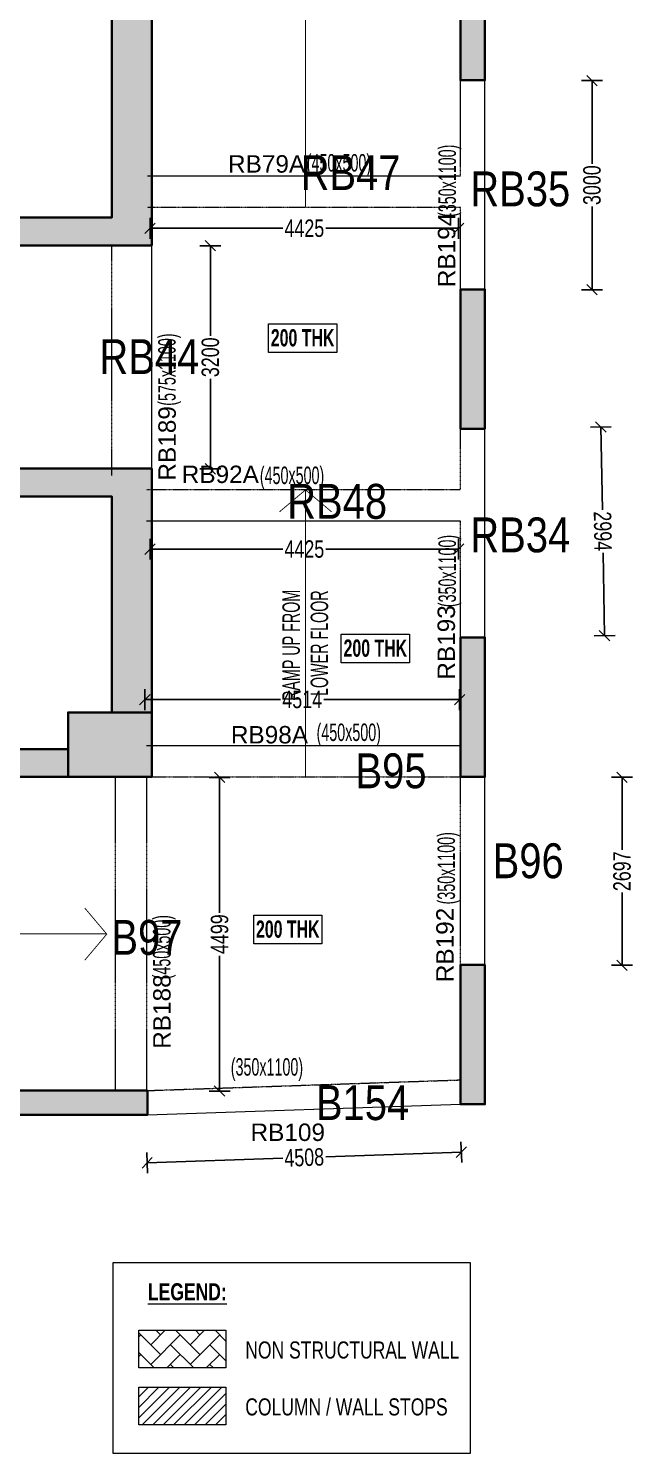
# Model space of a CAD drawing. Header units: millimetres. Extents: x 0 to 72183, y 72 to 62889.
# Drawn here: x 63366 to 72041, y 4195 to 24636 of the extents above; entities that cross this region are included whole.
import ezdxf
from ezdxf.enums import TextEntityAlignment as Align

# ---------------------------------------------------------------- set-up
doc = ezdxf.new("R2010")
doc.units = ezdxf.units.MM
doc.linetypes.add('HIDDEN', pattern=[0.375, 0.25, -0.125])
for name, color, linetype, lineweight in [('A-FLOR-IDEN', 11, 'Continuous', 9), ('G-ANNO-TEXT', 231, 'Continuous', 9), ('S-BEAM', 7, 'Continuous', 18), ('S-BEAM-IDEN', 2, 'Continuous', 9), ('S-COL HATCH', 9, 'Continuous', 0), ('S-COLS', 5, 'Continuous', 35)]:
    doc.layers.add(name, color=color, linetype=linetype, lineweight=lineweight)
for name, color, linetype in [('Abhinav working', 6, 'Continuous'), ('Beam Nos', 7, 'Continuous'), ('changes', 7, 'Continuous'), ('SUNK SLAB', 8, 'Continuous')]:
    doc.layers.add(name, color=color, linetype=linetype)
doc.styles.add('Dim.s & Anno.(Misc.)', font='ARIALN.TTF')
doc.styles.add('SC-BBS1', font='SansSerif')
doc.styles.add('SOBHA', font='swisscl.ttf')
doc.styles.add('Swis721 LtCn BT', font='swisscl.ttf', dxfattribs={"width": 0.9, "height": 233.355162})
doc.styles.add('Swis721 LtCn BT_2', font='swisscl.ttf', dxfattribs={"height": 244.992296})
doc.styles.add('Swis721 LtCn BT_B', font='', dxfattribs={"width": 0.9, "height": 246.918336})
doc.styles.get('Swis721 LtCn BT_B').set_extended_font_data('Swis721 LtCn BT', bold=True)
doc.dimstyles.new('S-100', dxfattribs={"dimscale": 100, "dimtxt": 2.5, "dimasz": 1.5, "dimexe": 1.5, "dimexo": 1.5, "dimgap": 0.1, "dimtad": 0, "dimdec": 0, "dimrnd": 0.0005, "dimzin": 0, "dimdsep": 46, "dimtxsty": 'SOBHA', "dimblk": 'OBLIQUE', "dimcen": 0.09, "dimclrd": 8, "dimclre": 8, "dimclrt": 6, "dimadec": 0, "dimazin": 0, "dimtfac": 1, "dimtdec": 0, "dimtofl": 0, "dimtmove": 0, "dimatfit": 3, "dimfxl": 1.5, "dimfxlon": 1, "dimtolj": 1, "dimtzin": 0, "dimlwd": -1, "dimlwe": -1, "dimarcsym": 0})

# ---------------------------------------------------------------- blocks, each defined once
blk = doc.blocks.new('A$C0921b736')
at = {"layer": 'S-COL HATCH', "transparency": 33554687}
h = blk.add_hatch(color=256, dxfattribs=at)
h.dxf.hatch_style = 1
h.paths.add_polyline_path([(53250, 8375), (53250, 19875), (52675, 19875), (52675, 8775), (47865, 8775), (47865, 9275), (47465, 9275), (47465, 8375)])
h = blk.add_hatch(color=256, dxfattribs=at)
h.dxf.hatch_style = 1
h.paths.add_polyline_path([(52675, 4775), (52675, 1675), (53250, 1675), (53250, 5175), (45279, 5175), (45279, 1150), (43165, 1150), (43165, 750), (52050, 750), (52050, 1150), (49079, 1150), (49079, 3648), (48679, 3648), (48679, 1150), (45679, 1150), (45679, 4775)])
h = blk.add_hatch(color=256, dxfattribs=at)
h.dxf.hatch_style = 1
h.paths.add_polyline_path([(53250, 1675), (53250, 750), (52050, 750), (52050, 1675)])
at = {"layer": 'S-COLS'}
blk.add_lwpolyline([(53250, 8375), (47465, 8375), (47465, 9275), (47865, 9275), (47865, 8775), (52675, 8775), (52675, 19875), (53250, 19875)], close=True, dxfattribs=at)
for points in [[(43165, 1150), (45279, 1150), (45279, 5175), (53250, 5175)], [(53250, 5175), (53250, 1675), (52675, 1675), (52675, 4775), (45679, 4775), (45679, 1150), (48679, 1150), (48679, 3648), (49079, 3648), (49079, 1150), (52050, 1150), (52050, 750), (43165, 750)]]:
    blk.add_lwpolyline(points, dxfattribs=at)
at = {"layer": 'S-COLS', "elevation": 0}
blk.add_lwpolyline([(53250, 750), (52050, 750), (52050, 1675), (53250, 1675)], close=True, dxfattribs=at)
blk = doc.blocks.new('A$Cb7cd9481')
at = {"layer": 'S-COL HATCH', "transparency": 33554687}
h = blk.add_hatch(color=256, dxfattribs=at)
h.dxf.hatch_style = 1
h.paths.add_polyline_path([(50155, 6269), (49805, 6269), (49805, 4269), (50155, 4269)])
h = blk.add_hatch(color=256, dxfattribs=at)
h.dxf.hatch_style = 1
h.paths.add_polyline_path([(50155, 1269), (49805, 1269), (49805, -731), (50155, -731)])
h = blk.add_hatch(color=256, dxfattribs=at)
h.dxf.hatch_style = 1
h.paths.add_polyline_path([(49805, -5724), (50155, -5724), (50155, -3724), (49805, -3724)])
h = blk.add_hatch(color=256, dxfattribs=at)
h.dxf.hatch_style = 1
h.paths.add_polyline_path([(49805, -10421), (50155, -10421), (50155, -8421), (49805, -8421)])
h = blk.add_hatch(color=256, dxfattribs=at)
h.dxf.hatch_style = 1
h.paths.add_polyline_path([(43315, -10224), (43315, -10574), (45315, -10574), (45315, -10224)])
at = {"layer": 'S-COLS', "elevation": 0}
for points in [[(49805, 6269), (50155, 6269), (50155, 4269), (49805, 4269)], [(49805, 1269), (50155, 1269), (50155, -731), (49805, -731)], [(49805, -3724), (50155, -3724), (50155, -5724), (49805, -5724)], [(49805, -8421), (50155, -8421), (50155, -10421), (49805, -10421)], [(43315, -10224), (45315, -10224), (45315, -10574), (43315, -10574)]]:
    blk.add_lwpolyline(points, close=True, dxfattribs=at)
blk = doc.blocks.new('_OBLIQUE')
at = {"color": 0, "linetype": 'ByBlock'}
blk.add_line((-0.5, -0.5), (0.5, 0.5), dxfattribs=at)
blk = doc.blocks.new('*D343')
at = {"layer": 'Abhinav working', "color": 8, "transparency": 16777216}
for p, q in [((65033, 14860), (65033, 15160)), ((69547, 14860), (69547, 15160)), ((65033, 15010), (66981, 15010)), ((69547, 15010), (67600, 15010))]:
    blk.add_line(p, q, dxfattribs=at)
at = {"layer": 'Defpoints', "color": 0, "transparency": 16777216}
for p in [(69547, 15010), (65033, 14345), (69547, 14345)]:
    blk.add_point(p, dxfattribs=at)
at = {"layer": 'Abhinav working', "color": 8, "transparency": 16777216, "xscale": 150, "yscale": 150, "zscale": 150, "rotation": 180}
blk.add_blockref('_OBLIQUE', (65033, 15010), dxfattribs=at)
at = {"layer": 'Abhinav working', "color": 8, "transparency": 16777216, "xscale": 150, "yscale": 150, "zscale": 150}
blk.add_blockref('_OBLIQUE', (69547, 15010), dxfattribs=at)
at = {"layer": 'Abhinav working', "color": 6, "transparency": 16777216, "insert": (67290, 15010), "char_height": 250, "attachment_point": 5, "style": 'SOBHA'}
blk.add_mtext('\\A1;4514', dxfattribs=at)
blk = doc.blocks.new('*D344')
at = {"layer": 'Abhinav working', "color": 8, "transparency": 16777216}
for p, q in [((71727, 13896), (72027, 13896)), ((71877, 13896), (71877, 12853)), ((71877, 11199), (71877, 12242)), ((71727, 11199), (72027, 11199))]:
    blk.add_line(p, q, dxfattribs=at)
at = {"layer": 'Defpoints', "color": 0, "transparency": 16777216}
for p in [(69883, 13896, 0), (69883, 11199, 0), (71877, 11199)]:
    blk.add_point(p, dxfattribs=at)
at = {"layer": 'Abhinav working', "color": 8, "transparency": 16777216, "xscale": 150, "yscale": 150, "zscale": 150}
for p, rotation in [((71877, 13896), 90), ((71877, 11199), 270)]:
    blk.add_blockref('_OBLIQUE', p, dxfattribs=dict(at, rotation=rotation))
at = {"layer": 'Abhinav working', "color": 6, "transparency": 16777216, "insert": (71877, 12547), "char_height": 250, "attachment_point": 5, "rotation": 90, "style": 'SOBHA'}
blk.add_mtext('\\A1;2697', dxfattribs=at)
blk = doc.blocks.new('*D345')
at = {"layer": 'Abhinav working', "color": 8, "transparency": 16777216}
for p, q in [((65956, 13894), (66256, 13894)), ((66106, 13894), (66106, 11953)), ((66105, 9395), (66105, 11336)), ((65955, 9395), (66255, 9395))]:
    blk.add_line(p, q, dxfattribs=at)
at = {"layer": 'Defpoints', "color": 0, "transparency": 16777216}
for p in [(65033, 13895), (66106, 13894), (65032, 9396)]:
    blk.add_point(p, dxfattribs=at)
at = {"layer": 'Abhinav working', "color": 8, "transparency": 16777216, "xscale": 150, "yscale": 150, "zscale": 150}
for p, rotation in [((66106, 13894), 89.98044890134636), ((66105, 9395), 269.9804489013463)]:
    blk.add_blockref('_OBLIQUE', p, dxfattribs=dict(at, rotation=rotation))
at = {"layer": 'Abhinav working', "color": 6, "transparency": 16777216, "insert": (66106, 11645), "char_height": 250, "attachment_point": 5, "rotation": 89.9804, "style": 'SOBHA'}
blk.add_mtext('\\A1;4499', dxfattribs=at)
blk = doc.blocks.new('*D391')
at = {"layer": 'Abhinav working', "color": 8, "transparency": 16777216}
for p, q in [((69567, 8668), (69577, 8368)), ((65061, 8514), (65072, 8215)), ((65067, 8364), (67011, 8431)), ((69572, 8518), (67627, 8452))]:
    blk.add_line(p, q, dxfattribs=at)
at = {"layer": 'Defpoints', "color": 0, "transparency": 16777216}
for p in [(69549, 9199, 0), (65043, 9046), (69572, 8518)]:
    blk.add_point(p, dxfattribs=at)
at = {"layer": 'Abhinav working', "color": 8, "transparency": 16777216, "xscale": 150, "yscale": 150, "zscale": 150}
for p, rotation in [((69572, 8518), 1.94767391566433), ((65067, 8364), 181.9476739156643)]:
    blk.add_blockref('_OBLIQUE', p, dxfattribs=dict(at, rotation=rotation))
at = {"layer": 'Abhinav working', "color": 6, "transparency": 16777216, "insert": (67319, 8441), "char_height": 250, "attachment_point": 5, "rotation": 1.9477, "style": 'SOBHA'}
blk.add_mtext('\\A1;4508', dxfattribs=at)
blk = doc.blocks.new('*D282')
at = {"layer": 'Abhinav working', "color": 8, "transparency": 16777216}
for p, q in [((71422, 18918), (71722, 18923)), ((71572, 18921), (71594, 17732)), ((71626, 15927), (71605, 17116)), ((71476, 15924), (71776, 15930))]:
    blk.add_line(p, q, dxfattribs=at)
at = {"layer": 'Defpoints', "color": 0, "transparency": 16777216}
for p in [(69829, 18889, 0), (71572, 18921), (69883, 15896, 0)]:
    blk.add_point(p, dxfattribs=at)
at = {"layer": 'Abhinav working', "color": 8, "transparency": 16777216, "xscale": 150, "yscale": 150, "zscale": 150}
for p, rotation in [((71572, 18921), 91.0344192439283), ((71626, 15927), 271.0344192439283)]:
    blk.add_blockref('_OBLIQUE', p, dxfattribs=dict(at, rotation=rotation))
at = {"layer": 'Abhinav working', "color": 6, "transparency": 16777216, "insert": (71599, 17424), "char_height": 250, "attachment_point": 5, "rotation": 271.0344, "style": 'SOBHA'}
blk.add_mtext('\\A1;2994', dxfattribs=at)
blk = doc.blocks.new('*D283')
at = {"layer": 'Abhinav working', "color": 8, "transparency": 16777216}
for p, q in [((71296, 23889), (71596, 23889)), ((71446, 23889), (71446, 22696)), ((71446, 20889), (71446, 22082)), ((71296, 20889), (71596, 20889))]:
    blk.add_line(p, q, dxfattribs=at)
at = {"layer": 'Defpoints', "color": 0, "transparency": 16777216}
for p in [(69883, 23889, 0), (71446, 23889), (69883, 20889, 0)]:
    blk.add_point(p, dxfattribs=at)
at = {"layer": 'Abhinav working', "color": 8, "transparency": 16777216, "xscale": 150, "yscale": 150, "zscale": 150}
for p, rotation in [((71446, 23889), 90), ((71446, 20889), 270)]:
    blk.add_blockref('_OBLIQUE', p, dxfattribs=dict(at, rotation=rotation))
at = {"layer": 'Abhinav working', "color": 6, "transparency": 16777216, "insert": (71446, 22389), "char_height": 250, "attachment_point": 5, "rotation": 90, "style": 'SOBHA'}
blk.add_mtext('\\A1;3000', dxfattribs=at)
blk = doc.blocks.new('*D300')
at = {"layer": 'Abhinav working', "color": 8, "transparency": 16777216}
for p, q in [((65824, 21520), (66124, 21520)), ((65974, 21520), (65974, 20227)), ((65974, 18320), (65974, 19613)), ((65824, 18320), (66124, 18320))]:
    blk.add_line(p, q, dxfattribs=at)
at = {"layer": 'Defpoints', "color": 0, "transparency": 16777216}
for p in [(65108, 21520), (65108, 18320), (65974, 18320)]:
    blk.add_point(p, dxfattribs=at)
at = {"layer": 'Abhinav working', "color": 8, "transparency": 16777216, "xscale": 150, "yscale": 150, "zscale": 150}
for p, rotation in [((65974, 21520), 90), ((65974, 18320), 270)]:
    blk.add_blockref('_OBLIQUE', p, dxfattribs=dict(at, rotation=rotation))
at = {"layer": 'Abhinav working', "color": 6, "transparency": 16777216, "insert": (65974, 19920), "char_height": 250, "attachment_point": 5, "rotation": 90, "style": 'SOBHA'}
blk.add_mtext('\\A1;3200', dxfattribs=at)
blk = doc.blocks.new('*D301')
at = {"layer": 'Abhinav working', "color": 8, "transparency": 16777216}
for p, q in [((65108, 17318), (65108, 17018)), ((69533, 17318), (69533, 17018)), ((65108, 17168), (67013, 17168)), ((69533, 17168), (67629, 17168))]:
    blk.add_line(p, q, dxfattribs=at)
at = {"layer": 'Defpoints', "color": 0, "transparency": 16777216}
for p in [(65108, 17570), (69533, 17570), (69533, 17168)]:
    blk.add_point(p, dxfattribs=at)
at = {"layer": 'Abhinav working', "color": 8, "transparency": 16777216, "xscale": 150, "yscale": 150, "zscale": 150, "rotation": 180}
blk.add_blockref('_OBLIQUE', (65108, 17168), dxfattribs=at)
at = {"layer": 'Abhinav working', "color": 8, "transparency": 16777216, "xscale": 150, "yscale": 150, "zscale": 150}
blk.add_blockref('_OBLIQUE', (69533, 17168), dxfattribs=at)
at = {"layer": 'Abhinav working', "color": 6, "transparency": 16777216, "insert": (67321, 17168), "char_height": 250, "attachment_point": 5, "style": 'SOBHA'}
blk.add_mtext('\\A1;4425', dxfattribs=at)
blk = doc.blocks.new('*D302')
at = {"layer": 'Abhinav working', "color": 8, "transparency": 16777216}
for p, q in [((65108, 21920), (65108, 21620)), ((69533, 21920), (69533, 21620)), ((65108, 21770), (67013, 21770)), ((69533, 21770), (67629, 21770))]:
    blk.add_line(p, q, dxfattribs=at)
at = {"layer": 'Defpoints', "color": 0, "transparency": 16777216}
for p in [(65108, 22070), (69533, 22070), (69533, 21770)]:
    blk.add_point(p, dxfattribs=at)
at = {"layer": 'Abhinav working', "color": 8, "transparency": 16777216, "xscale": 150, "yscale": 150, "zscale": 150, "rotation": 180}
blk.add_blockref('_OBLIQUE', (65108, 21770), dxfattribs=at)
at = {"layer": 'Abhinav working', "color": 8, "transparency": 16777216, "xscale": 150, "yscale": 150, "zscale": 150}
blk.add_blockref('_OBLIQUE', (69533, 21770), dxfattribs=at)
at = {"layer": 'Abhinav working', "color": 6, "transparency": 16777216, "insert": (67321, 21770), "char_height": 250, "attachment_point": 5, "style": 'SOBHA'}
blk.add_mtext('\\A1;4425', dxfattribs=at)

msp = doc.modelspace()

# ---------------------------------------------------------------- hatches: boundary and pattern name
at = {"layer": 'SUNK SLAB'}
h = msp.add_hatch(dxfattribs=at)
h.set_pattern_fill('AR-HBONE', color=8, scale=50, style=0)
h.set_pattern_definition([(45, (-31293654.31, 20969491.86), (0, 282.8427125), [600, -200]), (135, (-31293512.89, 20969633.28), (2e-14, 282.8427125), [600, -200])])
h.paths.add_polyline_path([(66195.9, 5963.3), (66195.9, 5422), (64946.2, 5422), (64946.2, 5963.3)], flags=0)
h = msp.add_hatch(dxfattribs=at)
h.set_pattern_fill('ANSI31', color=8, scale=850, style=0)
h.set_pattern_definition([(45, (-31293654.31, 20970160.36), (-75.1300955, 75.1300955), [])])
h.paths.add_polyline_path([(66195.9, 5146.9), (66195.9, 4605.7), (64946.2, 4605.7), (64946.2, 5146.9)], flags=0)

# ---------------------------------------------------------------- linework, layer by layer
at = {"layer": 'A-FLOR-IDEN', "color": 8, "elevation": 0, "flags": 128}
for points in [[(67784.7, 20401.4), (67784.7, 19989.5), (66807.2, 19989.5), (66807.2, 20401.4)], [(68827.7, 15949.4), (68827.7, 15537.5), (67850.2, 15537.5), (67850.2, 15949.4)], [(67571.9, 11918.9), (67571.9, 11507.1), (66594.4, 11507.1), (66594.4, 11918.9)]]:
    msp.add_lwpolyline(points, close=True, dxfattribs=at)
at = {"layer": 'G-ANNO-TEXT', "color": 7, "elevation": 0}
for points in [[(64577.7, 6935.5), (69696.4, 6935.5), (69696.4, 4195.3), (64577.7, 4195.3)], [(66195.9, 5963.3), (66195.9, 5422), (64946.2, 5422), (64946.2, 5963.3)], [(66195.9, 5146.9), (66195.9, 4605.7), (64946.2, 4605.7), (64946.2, 5146.9)]]:
    msp.add_lwpolyline(points, close=True, dxfattribs=at)
at = {"layer": 'S-BEAM'}
for p, q in [((65073.5, 22525), (69559.6, 22525)), ((65134.2, 18225), (65134.2, 21525)), ((65059.2, 17575), (69559.6, 17575)), ((65059.2, 14349.8), (69573.5, 14349.8)), ((65069.5, 9051), (69559.6, 9204.2, 0))]:
    msp.add_line(p, q, dxfattribs=at)
at = {"layer": 'S-BEAM', "linetype": 'HIDDEN'}
for p, q in [((65073.5, 22075), (69559.6, 22075)), ((64559.2, 18225), (64559.2, 21525)), ((65059.2, 18025), (69559.6, 18025)), ((64609.2, 13899.8), (64609.2, 9405.5)), ((65059.2, 13899.8), (69573.5, 13899.8)), ((65059.2, 13899.8), (65059.2, 9418.8)), ((65057.6, 9400.8), (69547.6, 9554, 0))]:
    msp.add_line(p, q, dxfattribs=at)
at = {"layer": 'S-BEAM', "ltscale": 250000, "elevation": 0}
msp.add_lwpolyline([(69909.6, 9204.2), (69909.6, 37988.4)], dxfattribs=at)
at = {"layer": 'S-BEAM', "linetype": 'HIDDEN', "elevation": 0}
for points in [[(69559.6, 22525), (69559.6, 37696.7)], [(69559.6, 18025), (69559.6, 22075)], [(69559.6, 9204.2), (69559.6, 17575)]]:
    msp.add_lwpolyline(points, dxfattribs=at)
at = {"layer": 'S-BEAM', "const_width": 12.5}
for points in [[(67337.9, 31975), (67337.9, 22075)], [(67712.9, 17701.5), (67337.9, 18017.8), (66962.9, 17701.5)], [(67337.9, 18025), (67337.9, 13899.8)]]:
    msp.add_lwpolyline(points, dxfattribs=at)
at = {"layer": 'S-BEAM', "const_width": 12.5, "elevation": 0}
for points in [[(64171.6, 11270.5), (64488, 11645.5), (64171.6, 12020.5)], [(53494.1, 11649.8), (64486.7, 11649.8)]]:
    msp.add_lwpolyline(points, dxfattribs=at)

# ---------------------------------------------------------------- block references
at = {"layer": 'changes'}
msp.add_blockref('A$C0921b736', (11884.1, 13149.8), dxfattribs=at)
at = {"layer": 'S-BEAM'}
msp.add_blockref('A$Cb7cd9481', (19754.8, 19625), dxfattribs=at)

# ---------------------------------------------------------------- texts
at = {"layer": 'A-FLOR-IDEN', "color": 1, "char_height": 246.92, "width": 1155, "attachment_point": 2, "line_spacing_factor": 0.964267, "style": 'Swis721 LtCn BT_B'}
for insert in [(67295.9, 20323.3), (68338.9, 15871.3), (67083.2, 11840.9)]:
    msp.add_mtext('200 THK', dxfattribs=dict(at, insert=insert))
at = {"layer": 'Abhinav working', "char_height": 500, "attachment_point": 1, "style": 'Dim.s & Anno.(Misc.)'}
for s, insert in [('RB47', (67267.1, 22818.9)), ('RB35', (69701, 22585.6, 0)), ('RB44', (64382.1, 20178.6)), ('RB48', (67075, 18103.3, 0)), ('RB34', (69701, 17622.4, 0)), ('B95', (68054.4, 14237.9)), ('B96', (70021.3, 12947.9)), ('B97', (64553.9, 11848.7)), ('B154', (67486.6, 9478.3, 0))]:
    msp.add_mtext_dynamic_manual_height_columns(s, width=21149.247, gutter_width=5423.5, heights=[0], dxfattribs=dict(at, insert=insert))
at = {"layer": 'Beam Nos', "color": 3, "style": 'SC-BBS1'}
for s, p in [('RB79A', (66779.6, 22493.4)), ('RB92A', (66115.9, 18041)), ('RB98A', (66820.4, 14305.7, 0))]:
    msp.add_text(s, height=250, dxfattribs=at).set_placement(p, align=Align.BOTTOM_CENTER)
at = {"layer": 'Beam Nos', "style": 'SC-BBS1'}
for s, p in [('RB194', (69560.2, 21459.3, 0)), ('RB193', (69556, 15829.6, 0)), ('RB192', (69537.2, 11490.1, 0))]:
    msp.add_text(s, height=250, rotation=90, dxfattribs=at).set_placement(p, align=Align.BOTTOM_CENTER)
at = {"layer": 'Beam Nos', "color": 3, "style": 'SC-BBS1'}
for s, p in [('RB189', (65552.6, 18685.2, 0)), ('RB188', (65478.2, 10534.4, 0))]:
    msp.add_text(s, height=250, rotation=90, dxfattribs=at).set_placement(p, align=Align.BOTTOM_CENTER)
at = {"layer": 'Beam Nos', "style": 'SC-BBS1'}
msp.add_text('RB109', height=250, dxfattribs=at).set_placement((67083.2, 8603.1, 0), align=Align.BOTTOM_CENTER)
at = {"layer": 'G-ANNO-TEXT', "color": 7, "char_height": 244.992, "attachment_point": 1, "line_spacing_factor": 0.971848, "style": 'Swis721 LtCn BT_2'}
for s, insert, width in [('\\fSwis721 LtCn BT|b1|i0|c0|p34|;\\LLEGEND:', (65078, 6638), 1299), ('NON STRUCTURAL WALL', (66473.9, 5802.6), 3845.238), ('COLUMN / WALL STOPS', (66473.9, 4986.2), 3845.238)]:
    msp.add_mtext(s, dxfattribs=dict(at, insert=insert, width=width))
at = {"layer": 'S-BEAM-IDEN', "style": 'Swis721 LtCn BT', "width": 0.8}
for s, p in [('(350x1100)', (69494.4, 21933)), ('(575x1100)', (65474.9, 19224.3)), ('(350x1100)', (69494.4, 16335.5)), ('RAMP UP FROM', (67256.4, 14990.6)), ('LOWER FLOOR', (67661.3, 15061.5)), ('(350x1100)', (69480.4, 12071.5, 0)), ('(450x500)', (65400.2, 10996.3))]:
    msp.add_text(s, height=250, rotation=90, dxfattribs=at).set_placement(p)
for s, p in [('(450x500)', (67355.5, 22584.5, 0)), ('(450x500)', (66683, 18101.6, 0)), ('(450x500)', (67496.3, 14415.9)), ('(350x1100)', (66266.1, 9615.8))]:
    msp.add_text(s, height=250, dxfattribs=at).set_placement(p)

# ---------------------------------------------------------------- dimensions: what is measured, and where the dimension line sits
at = {"layer": 'Abhinav working'}
for p1, p2, distance, picture, middle in [((69883.5, 20889, 0), (69883.5, 23889, 0), -1562.7, '*D283', (71446.1, 22389)), ((65108.1, 21519.8), (65108.1, 18319.8), 866.2, '*D300', (65974.2, 19919.8)), ((69883.5, 15895.7, 0), (69829.4, 18889, 0), -1743.1, '*D282', (71599.3, 17423.8)), ((65031.5, 9395.5), (65033.1, 13894.6), -1073.2, '*D345', (66105.5, 11644.7)), ((69883.5, 13895.7, 0), (69883.5, 11198.9, 0), 1993, '*D344', (71876.5, 12547.3)), ((65043.4, 9045.7), (69548.6, 9198.9, 0), -681.6, '*D391', (67319.2, 8441.1))]:
    dim = msp.add_aligned_dim(p1=p1, p2=p2, distance=distance, dimstyle='S-100', dxfattribs=at)
    dim.commit()
    dim.dimension.update_dxf_attribs({"geometry": picture, "text_midpoint": middle})
for base, p1, p2, picture, middle in [((69533.5, 21769.8), (65108.1, 22069.8), (69533.5, 22069.8), '*D302', (67320.8, 21769.8)), ((69533.5, 17167.9), (65108.1, 17569.8), (69533.5, 17569.8), '*D301', (67320.8, 17167.9)), ((69547.4, 15010.5), (65033.1, 14344.6), (69547.4, 14344.6), '*D343', (67290.3, 15010.5))]:
    dim = msp.add_linear_dim(base=base, p1=p1, p2=p2, dimstyle='S-100', dxfattribs=at)
    dim.commit()
    dim.dimension.update_dxf_attribs({"geometry": picture, "text_midpoint": middle})

doc.saveas('drawing.dxf')
